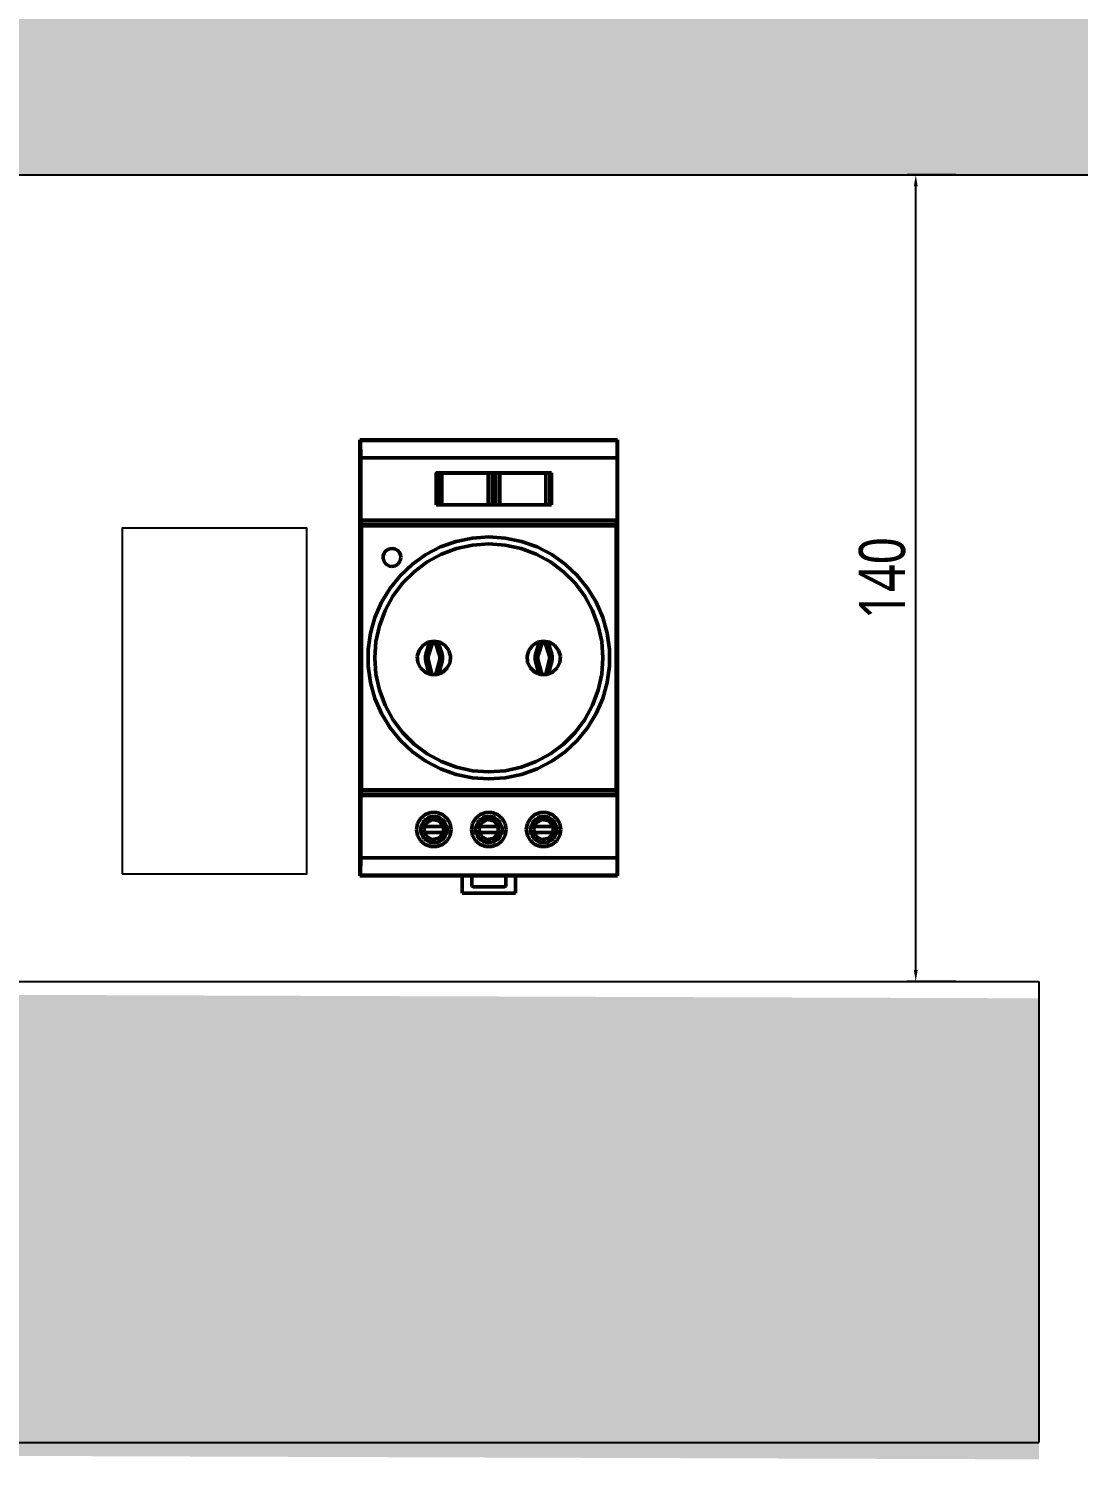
# Model space of a CAD drawing. Header units: millimetres. Extents: x -11 to 1219, y 0 to 1751.
# Drawn here: x 809.3 to 991.4, y 332.1 to 580.4 of the extents above; entities that cross this region are included whole.
import ezdxf

# ---------------------------------------------------------------- set-up
doc = ezdxf.new("R2010")
doc.units = ezdxf.units.MM
doc.header["$LTSCALE"] = 10
doc.layers.get('0').update_dxf_attribs({"linetype": 'CONTINUOUS'})
doc.layers.get('Defpoints').update_dxf_attribs({"linetype": 'CONTINUOUS'})
doc.layers.add('1', color=7, linetype='CONTINUOUS')
doc.layers.add('PSYMS', color=7, linetype='CONTINUOUS')
doc.layers.add('Visible (ISO)', color=7, linetype='CONTINUOUS', lineweight=50)
doc.styles.get("Standard").update_dxf_attribs({"font": '', "width": 0.8})
doc.styles.get('Standard').set_extended_font_data('Meiryo UI')
doc.dimstyles.get("Standard").update_dxf_attribs({"dimtxt": 8, "dimasz": 2, "dimexe": 1.5, "dimexo": 1.5, "dimgap": 1.8, "dimtad": 1, "dimdec": 3, "dimdsep": 46, "dimtxsty": 'Standard', "dimcen": 0, "dimclrd": 4, "dimclre": 4, "dimclrt": 4, "dimadec": 0, "dimazin": 0, "dimtfac": 1, "dimtdec": 3, "dimtmove": 0, "dimatfit": 3, "dimfxl": 1, "dimtolj": 1, "dimtzin": 1, "dimarcsym": 0})
pattern_1 = [(0, (8921.3084, -13194.049), (6.35, 6.35), [3.175, -9.525]), (90, (8922.896, -13195.637), (-6.35, 6.35), [3.175, -9.525])]

# ---------------------------------------------------------------- blocks, each defined once
blk = doc.blocks.new('DSO')
at = {"layer": 'Visible (ISO)'}
for p, q in [((0.02, 22.25), (-37.73, 22.25)), ((-37.73, 22.25), (-37.13, 22.25)), ((-37.73, 22.25), (-37.73, 17.17)), ((-37.73, 22.25), (-37.73, 17.4)), ((0.02, 22.25), (-37.73, 22.25)), ((-37.73, -0.05), (-37.73, 22.25)), ((-37.73, 22.25), (-37.68, 22.2)), ((-37.68, 22.2), (-36.18, 22.19)), ((-37.68, 0), (-37.68, 22.2)), ((-36.18, 0), (-36.18, 22.19)), ((-30.84, 22.19), (-30.8, 22.19)), ((-30.78, 0.01), (-30.78, 22.19)), ((-30.71, 0.03), (-30.71, 22.16)), ((-30.69, 22.16), (-30.64, 22.16)), ((-30.39, 22.16), (-30.44, 22.16)), ((-30.38, 0.03), (-30.38, 22.16)), ((-30.29, 0.06), (-30.29, 22.13)), ((-30.22, 22.13), (-30.06, 22.13)), ((-7.49, 22.13), (-7.65, 22.13)), ((-7.42, 0.06), (-7.42, 22.13)), ((-7.33, 0.03), (-7.33, 22.16)), ((-7.32, 22.16), (-7.27, 22.16)), ((-7.02, 22.16), (-7.07, 22.16)), ((-7, 0.03), (-7, 22.16)), ((-6.93, 0), (-6.93, 22.19)), ((-6.87, 22.19), (-6.91, 22.19)), ((-0.03, 22.2), (-1.53, 22.19)), ((-1.53, 0), (-1.53, 22.19)), ((0.02, 22.25), (-0.03, 22.2)), ((-0.03, -0.01), (-0.03, 22.2)), ((0.02, -0.05), (0.02, 22.25)), ((0.02, -0.05), (0.02, 22.25)), ((-10.93, 19.48), (-10.87, 19.18)), ((-10.87, 19.18), (-10.7, 18.93)), ((-10.45, 18.76), (-10.7, 18.93)), ((-10.16, 18.7), (-10.45, 18.76)), ((-35.2, 16.11), (-35.02, 16.6)), ((-35.02, 16.6), (-34.69, 17)), ((-34.52, 16.68), (-34.83, 16.15)), ((-34.83, 16.16), (-34.83, 16.15)), ((-34.83, 16.15), (-34.83, 15.54)), ((-34.75, 16.29), (-34.82, 16.2)), ((-34.76, 16.28), (-34.82, 16.19)), ((-34.82, 16.2), (-34.82, 16.18)), ((-34.52, 16.68), (-34.72, 16.35)), ((-34.69, 17), (-34.24, 17.26)), ((-34.28, 16.52), (-34.58, 16)), ((-33.97, 16.97), (-34.52, 16.68)), ((-34.49, 16.7), (-34.52, 16.68)), ((-34.3, 16.53), (-34.44, 16.29)), ((-34.27, 16.82), (-34.43, 16.74)), ((-34.4, 16.78), (-34.43, 16.74)), ((-34.27, 16.82), (-34.4, 16.78)), ((-34.21, 16.56), (-34.3, 16.53)), ((-33.72, 16.72), (-34.28, 16.52)), ((-34.24, 17.26), (-33.72, 17.35)), ((-33.72, 16.74), (-33.98, 16.64)), ((-33.97, 16.97), (-33.97, 14.72)), ((-33.81, 16.99), (-33.83, 16.99)), ((-33.72, 17), (-33.73, 16.99)), ((-33.72, 17.35), (-33.21, 17.26)), ((-33.71, 16.99), (-33.72, 17)), ((-33.63, 16.7), (-33.72, 16.74)), ((-33.16, 16.52), (-33.72, 16.72)), ((-33.41, 16.95), (-33.47, 16.97)), ((-32.93, 16.68), (-33.47, 16.97)), ((-33.47, 14.72), (-33.47, 16.97)), ((-33.15, 16.53), (-33.41, 16.62)), ((-33.21, 17.26), (-32.76, 17)), ((-33.16, 16.52), (-32.86, 16)), ((-33.15, 16.53), (-33.1, 16.45)), ((-32.93, 16.68), (-33.14, 16.82)), ((-33.05, 16.78), (-33.1, 16.79)), ((-33.05, 16.78), (-33.02, 16.74)), ((-32.99, 16.24), (-32.85, 16)), ((-32.82, 16.54), (-32.93, 16.68)), ((-32.76, 17), (-32.42, 16.6)), ((-32.71, 16.31), (-32.63, 16.04)), ((-32.65, 16.23), (-32.63, 16.2)), ((-32.63, 16.19), (-32.63, 16.2)), ((-32.42, 16.6), (-32.25, 16.11)), ((-20.09, 16.61), (-20.28, 16.11)), ((-20.25, 16.02), (-20.28, 16.12)), ((-20.28, 16.11), (-20.28, 15.58)), ((-19.73, 17), (-20.09, 16.61)), ((-19.25, 17.24), (-19.73, 17)), ((-18.72, 17.29), (-19.25, 17.24)), ((-18.21, 17.14), (-18.72, 17.29)), ((-17.78, 16.82), (-18.21, 17.14)), ((-17.5, 16.37), (-17.78, 16.82)), ((-17.4, 15.85), (-17.5, 16.37)), ((-35.2, 15.59), (-35.2, 16.11)), ((-35.02, 15.1), (-35.2, 15.59)), ((-34.69, 14.7), (-35.02, 15.1)), ((-34.83, 15.53), (-34.83, 15.54)), ((-34.83, 15.54), (-34.52, 15.01)), ((-34.82, 15.51), (-34.76, 15.41)), ((-34.82, 15.51), (-34.82, 15.49)), ((-34.82, 15.49), (-34.75, 15.4)), ((-34.72, 15.35), (-34.52, 15.01)), ((-34.55, 16.09), (-34.6, 16)), ((-34.6, 16), (-34.55, 15.73)), ((-34.58, 16), (-34.48, 15.41)), ((-34.52, 15.01), (-34.49, 14.99)), ((-34.52, 15.01), (-33.97, 14.72)), ((-34.51, 15.5), (-34.5, 15.4)), ((-34.5, 15.4), (-34.28, 15.22)), ((-34.48, 15.41), (-34.02, 15.03)), ((-34.2, 14.85), (-34.43, 14.96)), ((-34.43, 14.96), (-34.4, 14.92)), ((-34.43, 14.95), (-34.27, 14.88)), ((-34.4, 14.92), (-34.26, 14.87)), ((-34.1, 15.07), (-34.03, 15.01)), ((-34.03, 15.01), (-33.75, 15.01)), ((-34.02, 15.03), (-33.42, 15.03)), ((-33.52, 15.01), (-33.42, 15.01)), ((-32.93, 15.01), (-33.47, 14.72)), ((-33.42, 15.03), (-32.97, 15.41)), ((-33.42, 15.01), (-33.21, 15.19)), ((-32.94, 15.07), (-33.15, 14.88)), ((-33.14, 14.87), (-32.93, 15.01)), ((-33.1, 14.9), (-33.05, 14.92)), ((-33.05, 14.92), (-33.02, 14.95)), ((-33.03, 15.34), (-32.95, 15.4)), ((-32.97, 15.41), (-32.86, 16)), ((-32.95, 15.4), (-32.9, 15.68)), ((-32.82, 15.15), (-32.93, 15.01)), ((-32.86, 15.91), (-32.85, 16)), ((-32.42, 15.1), (-32.76, 14.7)), ((-32.63, 15.65), (-32.71, 15.38)), ((-32.65, 15.47), (-32.63, 15.49)), ((-32.63, 15.49), (-32.63, 15.51)), ((-32.25, 15.59), (-32.42, 15.1)), ((-32.25, 16.11), (-32.25, 15.59)), ((-20.25, 15.67), (-20.28, 15.57)), ((-20.28, 15.58), (-20.09, 15.08)), ((-20.09, 15.08), (-19.73, 14.69)), ((-18.21, 14.55), (-17.78, 14.87)), ((-17.5, 15.32), (-17.78, 14.87)), ((-17.5, 15.32), (-17.4, 15.85)), ((-5.59, 15.65), (-5.29, 15.65)), ((-5.59, 15.65), (-5.59, 15.48)), ((-5.59, 15.48), (-2.84, 15.48)), ((-5.59, 15.15), (-2.85, 15.15)), ((-5.49, 15.65), (-5.29, 15.65)), ((-5.29, 15.65), (-5.29, 15.62)), ((-5.29, 15.65), (-5.29, 15.55)), ((-5.29, 15.65), (-3.14, 15.65)), ((-5.29, 15.65), (-5.29, 15.65)), ((-5.29, 15.55), (-3.14, 15.55)), ((-3.14, 15.62), (-3.14, 15.65)), ((-3.14, 15.65), (-3.14, 15.55)), ((-3.14, 15.65), (-3.14, 15.65)), ((-3.14, 15.65), (-2.84, 15.65)), ((-2.85, 15.15), (-2.85, 11.15)), ((-37.73, 14.77), (-37.73, 11.8)), ((-37.73, 12.42), (-37.73, 14.52)), ((-34.24, 14.44), (-34.69, 14.7)), ((-33.72, 14.35), (-34.24, 14.44)), ((-33.83, 14.7), (-33.81, 14.7)), ((-33.53, 14.76), (-33.8, 14.72)), ((-33.73, 14.7), (-33.72, 14.7)), ((-33.72, 14.7), (-33.71, 14.7)), ((-33.21, 14.44), (-33.72, 14.35)), ((-33.47, 14.72), (-33.41, 14.74)), ((-33.21, 14.44), (-32.76, 14.7)), ((-19.73, 14.69), (-19.25, 14.45)), ((-19.25, 14.45), (-18.72, 14.4)), ((-18.72, 14.4), (-18.21, 14.55)), ((-37.73, 13.4), (-39.23, 13.4)), ((-39.23, 13.4), (-39.23, 8.8)), ((-38.62, 12.55), (-38.66, 12.51)), ((-34.69, 12.25), (-34.24, 12.51)), ((-34.24, 12.51), (-33.72, 12.6)), ((-33.72, 12.6), (-33.21, 12.51)), ((-33.21, 12.51), (-32.76, 12.25)), ((-37.73, 11.8), (-37.73, 10.4)), ((-35.2, 11.36), (-35.02, 11.85)), ((-35.2, 10.84), (-35.2, 11.36)), ((-35.02, 11.85), (-34.69, 12.25)), ((-34.52, 11.93), (-34.83, 11.4)), ((-34.83, 11.41), (-34.83, 11.4)), ((-34.83, 11.4), (-34.83, 10.79)), ((-34.75, 11.54), (-34.82, 11.45)), ((-34.76, 11.53), (-34.82, 11.44)), ((-34.82, 11.45), (-34.82, 11.43)), ((-34.52, 11.93), (-34.72, 11.6)), ((-34.55, 11.34), (-34.6, 11.25)), ((-34.6, 11.25), (-34.55, 10.98)), ((-34.28, 11.77), (-34.58, 11.25)), ((-34.58, 11.25), (-34.48, 10.66)), ((-33.97, 12.22), (-34.52, 11.93)), ((-34.49, 11.95), (-34.52, 11.93)), ((-34.3, 11.78), (-34.44, 11.54)), ((-34.27, 12.07), (-34.43, 11.99)), ((-34.4, 12.03), (-34.43, 11.99)), ((-34.27, 12.07), (-34.4, 12.03)), ((-34.21, 11.81), (-34.3, 11.78)), ((-33.72, 11.97), (-34.28, 11.77)), ((-33.72, 11.99), (-33.98, 11.89)), ((-33.97, 12.22), (-33.97, 9.97)), ((-33.81, 12.24), (-33.83, 12.24)), ((-33.72, 12.25), (-33.73, 12.24)), ((-33.71, 12.24), (-33.72, 12.25)), ((-33.63, 11.95), (-33.72, 11.99)), ((-33.16, 11.77), (-33.72, 11.97)), ((-33.41, 12.2), (-33.47, 12.22)), ((-32.93, 11.93), (-33.47, 12.22)), ((-33.47, 9.97), (-33.47, 12.22)), ((-33.15, 11.78), (-33.41, 11.87)), ((-33.16, 11.77), (-32.86, 11.25)), ((-33.15, 11.78), (-33.1, 11.7)), ((-32.93, 11.93), (-33.14, 12.07)), ((-33.05, 12.03), (-33.1, 12.04)), ((-33.05, 12.03), (-33.02, 11.99)), ((-32.98, 11.49), (-32.85, 11.25)), ((-32.97, 10.66), (-32.86, 11.25)), ((-32.82, 11.79), (-32.93, 11.93)), ((-32.86, 11.16), (-32.85, 11.25)), ((-32.76, 12.25), (-32.42, 11.85)), ((-32.65, 11.48), (-32.63, 11.45)), ((-32.63, 11.44), (-32.63, 11.45)), ((-32.42, 11.85), (-32.25, 11.36)), ((-32.25, 11.36), (-32.25, 10.84)), ((-37.73, 10.4), (-37.73, 7.42)), ((-35.02, 10.35), (-35.2, 10.84)), ((-34.69, 9.95), (-35.02, 10.35)), ((-34.83, 10.78), (-34.83, 10.79)), ((-34.83, 10.79), (-34.52, 10.26)), ((-34.82, 10.76), (-34.76, 10.66)), ((-34.82, 10.76), (-34.82, 10.74)), ((-34.82, 10.74), (-34.75, 10.65)), ((-34.72, 10.6), (-34.52, 10.26)), ((-34.24, 9.69), (-34.69, 9.95)), ((-34.52, 10.26), (-34.49, 10.24)), ((-34.52, 10.26), (-33.97, 9.97)), ((-34.51, 10.75), (-34.5, 10.65)), ((-34.5, 10.65), (-34.28, 10.47)), ((-34.48, 10.66), (-34.02, 10.28)), ((-34.43, 10.21), (-34.4, 10.17)), ((-34.43, 10.2), (-34.27, 10.13)), ((-34.4, 10.17), (-34.26, 10.12)), ((-34.1, 10.32), (-34.03, 10.26)), ((-34.03, 10.26), (-33.75, 10.26)), ((-34.02, 10.28), (-33.42, 10.28)), ((-33.83, 9.95), (-33.81, 9.95)), ((-33.73, 9.95), (-33.72, 9.95)), ((-33.72, 9.95), (-33.71, 9.95)), ((-33.51, 10.26), (-33.42, 10.26)), ((-32.93, 10.26), (-33.47, 9.97)), ((-33.47, 9.97), (-33.41, 9.99)), ((-33.42, 10.28), (-32.97, 10.66)), ((-33.42, 10.26), (-33.21, 10.44)), ((-33.21, 9.69), (-32.76, 9.95)), ((-33.14, 10.12), (-32.93, 10.26)), ((-33.1, 10.15), (-33.05, 10.17)), ((-33.05, 10.17), (-33.02, 10.2)), ((-33.03, 10.59), (-32.95, 10.65)), ((-32.95, 10.65), (-32.9, 10.93)), ((-32.82, 10.4), (-32.93, 10.26)), ((-32.42, 10.35), (-32.76, 9.95)), ((-32.65, 10.72), (-32.63, 10.74)), ((-32.63, 10.74), (-32.63, 10.76)), ((-32.25, 10.84), (-32.42, 10.35)), ((-5.59, 11.15), (-2.85, 11.15)), ((-5.59, 10.81), (-5.59, 10.65)), ((-5.59, 10.48), (-5.59, 10.65)), ((-5.59, 10.48), (-5.59, 5.81)), ((-5.59, 10.48), (-2.84, 10.48)), ((-5.59, 10.15), (-2.85, 10.15)), ((-2.85, 10.15), (-2.85, 6.15)), ((-2.84, 10.65), (-2.84, 10.81)), ((-2.84, 10.48), (-2.84, 10.65)), ((-2.84, 10.48), (-2.84, 5.81)), ((-39.23, 8.8), (-37.73, 8.8)), ((-38.66, 9.68), (-38.62, 9.64)), ((-37.73, 9.77), (-37.73, 7.67)), ((-33.72, 9.6), (-34.24, 9.69)), ((-33.21, 9.69), (-33.72, 9.6)), ((-35.02, 7.1), (-34.69, 7.5)), ((-34.69, 7.5), (-34.24, 7.76)), ((-33.97, 7.47), (-34.52, 7.18)), ((-34.24, 7.76), (-33.72, 7.85)), ((-33.97, 7.47), (-33.97, 5.22)), ((-33.81, 7.49), (-33.83, 7.49)), ((-33.72, 7.5), (-33.73, 7.49)), ((-33.72, 7.85), (-33.21, 7.76)), ((-33.71, 7.49), (-33.72, 7.5)), ((-33.41, 7.45), (-33.47, 7.47)), ((-32.93, 7.18), (-33.47, 7.47)), ((-33.47, 5.22), (-33.47, 7.47)), ((-33.21, 7.76), (-32.76, 7.5)), ((-32.76, 7.5), (-32.42, 7.1)), ((-19.73, 7.5), (-20.09, 7.11)), ((-19.25, 7.74), (-19.73, 7.5)), ((-18.72, 7.79), (-19.25, 7.74)), ((-18.21, 7.64), (-18.72, 7.79)), ((-17.78, 7.32), (-18.21, 7.64)), ((-35.2, 6.61), (-35.02, 7.1)), ((-35.2, 6.09), (-35.2, 6.61)), ((-34.52, 7.18), (-34.83, 6.65)), ((-34.83, 6.66), (-34.83, 6.65)), ((-34.83, 6.65), (-34.83, 6.04)), ((-34.75, 6.79), (-34.82, 6.7)), ((-34.76, 6.78), (-34.82, 6.69)), ((-34.82, 6.7), (-34.82, 6.68)), ((-34.52, 7.18), (-34.72, 6.85)), ((-34.55, 6.59), (-34.6, 6.5)), ((-34.6, 6.5), (-34.55, 6.23)), ((-34.28, 7.02), (-34.58, 6.5)), ((-34.58, 6.5), (-34.48, 5.91)), ((-34.49, 7.2), (-34.52, 7.18)), ((-34.3, 7.03), (-34.44, 6.79)), ((-34.27, 7.32), (-34.43, 7.24)), ((-34.4, 7.28), (-34.43, 7.24)), ((-34.27, 7.32), (-34.4, 7.28)), ((-34.21, 7.06), (-34.3, 7.03)), ((-33.72, 7.22), (-34.28, 7.02)), ((-33.72, 7.24), (-33.98, 7.14)), ((-33.63, 7.2), (-33.72, 7.24)), ((-33.16, 7.02), (-33.72, 7.22)), ((-33.15, 7.03), (-33.41, 7.12)), ((-33.16, 7.02), (-32.86, 6.5)), ((-33.15, 7.03), (-33.1, 6.95)), ((-32.93, 7.18), (-33.14, 7.32)), ((-33.05, 7.28), (-33.1, 7.29)), ((-33.05, 7.28), (-33.02, 7.24)), ((-32.98, 6.74), (-32.85, 6.5)), ((-32.97, 5.91), (-32.86, 6.5)), ((-32.82, 7.04), (-32.93, 7.18)), ((-32.86, 6.41), (-32.85, 6.5)), ((-32.71, 6.81), (-32.63, 6.54)), ((-32.65, 6.73), (-32.63, 6.7)), ((-32.63, 6.69), (-32.63, 6.7)), ((-32.42, 7.1), (-32.25, 6.61)), ((-32.25, 6.61), (-32.25, 6.09)), ((-20.09, 7.11), (-20.28, 6.61)), ((-20.25, 6.52), (-20.28, 6.62)), ((-20.28, 6.61), (-20.28, 6.08)), ((-17.5, 6.87), (-17.78, 7.32)), ((-17.4, 6.35), (-17.5, 6.87)), ((-17.5, 5.82), (-17.4, 6.35)), ((-37.73, -0.05), (-37.73, 5.02)), ((-35.02, 5.6), (-35.2, 6.09)), ((-34.69, 5.2), (-35.02, 5.6)), ((-34.83, 6.03), (-34.83, 6.04)), ((-34.83, 6.04), (-34.52, 5.51)), ((-34.82, 6.01), (-34.76, 5.91)), ((-34.82, 6.01), (-34.82, 5.99)), ((-34.82, 5.99), (-34.75, 5.9)), ((-34.72, 5.85), (-34.52, 5.51)), ((-34.24, 4.94), (-34.69, 5.2)), ((-34.52, 5.51), (-34.49, 5.49)), ((-34.52, 5.51), (-33.97, 5.22)), ((-34.51, 6), (-34.5, 5.9)), ((-34.5, 5.9), (-34.28, 5.72)), ((-34.48, 5.91), (-34.02, 5.53)), ((-34.2, 5.35), (-34.43, 5.46)), ((-34.43, 5.46), (-34.4, 5.42)), ((-34.43, 5.45), (-34.27, 5.38)), ((-34.4, 5.42), (-34.26, 5.37)), ((-34.1, 5.57), (-34.03, 5.51)), ((-34.03, 5.51), (-33.75, 5.51)), ((-34.02, 5.53), (-33.42, 5.53)), ((-33.83, 5.2), (-33.81, 5.2)), ((-33.53, 5.26), (-33.8, 5.22)), ((-33.73, 5.2), (-33.72, 5.2)), ((-33.72, 5.2), (-33.71, 5.2)), ((-33.51, 5.51), (-33.42, 5.51)), ((-32.93, 5.51), (-33.47, 5.22)), ((-33.47, 5.22), (-33.41, 5.24)), ((-33.42, 5.53), (-32.97, 5.91)), ((-33.42, 5.51), (-33.21, 5.69)), ((-33.21, 4.94), (-32.76, 5.2)), ((-32.94, 5.57), (-33.15, 5.38)), ((-33.14, 5.37), (-32.93, 5.51)), ((-33.1, 5.4), (-33.05, 5.42)), ((-33.05, 5.42), (-33.02, 5.45)), ((-33.03, 5.84), (-32.95, 5.9)), ((-32.95, 5.9), (-32.9, 6.18)), ((-32.82, 5.65), (-32.93, 5.51)), ((-32.42, 5.6), (-32.76, 5.2)), ((-32.63, 6.15), (-32.71, 5.88)), ((-32.65, 5.97), (-32.63, 5.99)), ((-32.63, 5.99), (-32.63, 6.01)), ((-32.25, 6.09), (-32.42, 5.6)), ((-20.25, 6.17), (-20.28, 6.07)), ((-20.28, 6.08), (-20.09, 5.58)), ((-20.09, 5.58), (-19.73, 5.19)), ((-19.73, 5.19), (-19.25, 4.95)), ((-18.72, 4.9), (-18.21, 5.05)), ((-18.21, 5.05), (-17.78, 5.37)), ((-17.5, 5.82), (-17.78, 5.37)), ((-5.59, 6.15), (-2.85, 6.15)), ((-5.59, 5.81), (-5.59, 5.66)), ((-5.59, 5.81), (-2.84, 5.81)), ((-5.59, 5.66), (-5.29, 5.66)), ((-5.29, 5.74), (-5.29, 5.66)), ((-5.29, 5.74), (-3.14, 5.74)), ((-3.14, 5.66), (-5.29, 5.66)), ((-3.14, 5.66), (-3.14, 5.74)), ((-2.84, 5.66), (-3.14, 5.66)), ((-2.84, 5.81), (-2.84, 5.66)), ((-37.73, 4.79), (-37.73, -0.05)), ((-33.72, 4.85), (-34.24, 4.94)), ((-33.21, 4.94), (-33.72, 4.85)), ((-19.25, 4.95), (-18.72, 4.9)), ((-36.18, 0), (-37.68, 0)), ((-30.84, 0), (-36.18, 0)), ((-30.84, 0), (-30.8, 0.01)), ((-30.69, 0.03), (-30.64, 0.03)), ((-30.39, 0.03), (-30.44, 0.03)), ((-30.22, 0.06), (-30.06, 0.07)), ((-7.49, 0.06), (-7.65, 0.06)), ((-7.32, 0.03), (-7.27, 0.03)), ((-7.21, 0.03), (-7, 0.03)), ((-7.02, 0.03), (-7.07, 0.03)), ((-6.87, 0), (-6.91, 0)), ((-0.03, -0.01), (-1.53, 0)), ((-37.73, -0.05), (-37.68, 0)), ((0.02, -0.05), (-37.73, -0.05)), ((-37.73, -0.05), (-37.13, -0.05)), ((-37.73, -0.05), (0.02, -0.05)), ((-10.08, -0.05), (-10.08, -0.05)), ((0.02, -0.05), (-0.03, -0.01))]:
    blk.add_line(p, q, dxfattribs=at)
at = {"layer": 'Visible (ISO)', "flags": 128}
for points in [[(-36.18, 22.19), (-30.9, 22.19), (-30.84, 22.19)], [(-30.8, 22.19), (-30.78, 22.19), (-30.71, 22.16), (-30.69, 22.16)], [(-30.44, 22.16), (-30.5, 22.16), (-30.58, 22.16), (-30.64, 22.16)], [(-30.39, 22.16), (-30.38, 22.16), (-30.29, 22.13), (-30.22, 22.13)], [(-7.65, 22.13), (-7.88, 22.13), (-11.53, 22.13), (-15.19, 22.12), (-18.85, 22.12), (-22.52, 22.12), (-26.18, 22.13), (-29.83, 22.13), (-30.06, 22.13)], [(-18.14, 0.65), (-19.57, 0.65), (-20.99, 0.84), (-22.36, 1.23), (-23.67, 1.8), (-24.9, 2.54), (-26, 3.44), (-26.98, 4.49), (-27.8, 5.65), (-28.46, 6.92), (-28.94, 8.27), (-29.23, 9.67), (-29.33, 11.1), (-29.23, 12.52), (-28.94, 13.92), (-28.46, 15.27), (-27.8, 16.54), (-26.98, 17.71), (-26, 18.75), (-24.9, 19.65), (-23.67, 20.4), (-22.36, 20.97), (-20.99, 21.35), (-19.57, 21.55), (-18.14, 21.55), (-16.72, 21.35), (-15.35, 20.97), (-14.04, 20.4), (-12.81, 19.65), (-11.71, 18.75), (-10.73, 17.71), (-9.9, 16.54), (-9.25, 15.27), (-8.77, 13.92), (-8.48, 12.52), (-8.38, 11.1), (-8.48, 9.67), (-8.77, 8.27), (-9.25, 6.92), (-9.9, 5.65), (-10.73, 4.49), (-11.71, 3.44), (-12.81, 2.54), (-14.04, 1.8), (-15.35, 1.23), (-16.72, 0.84), (-18.14, 0.65)], [(-7.32, 22.16), (-7.33, 22.16), (-7.42, 22.13), (-7.49, 22.13)], [(-7.27, 22.16), (-7.21, 22.16), (-7.13, 22.16), (-7.07, 22.16)], [(-6.91, 22.19), (-6.93, 22.19), (-7, 22.17), (-7.02, 22.16)], [(-6.87, 22.19), (-6.81, 22.19), (-1.53, 22.19)], [(-8.98, 11.1), (-9.08, 9.69), (-9.38, 8.31), (-9.87, 6.99), (-10.55, 5.76), (-11.39, 4.63), (-12.39, 3.63), (-13.52, 2.79), (-14.75, 2.11), (-16.07, 1.62), (-17.45, 1.32), (-18.85, 1.22), (-20.26, 1.32), (-21.64, 1.62), (-22.96, 2.11), (-24.19, 2.79), (-25.32, 3.63), (-26.32, 4.63), (-27.16, 5.76), (-27.84, 6.99), (-28.33, 8.31), (-28.63, 9.69), (-28.73, 11.1), (-28.63, 12.5), (-28.33, 13.88), (-27.84, 15.2), (-27.16, 16.44), (-26.32, 17.56), (-25.32, 18.56), (-24.19, 19.4), (-22.96, 20.08), (-21.64, 20.57), (-20.26, 20.87), (-18.85, 20.97), (-17.45, 20.87), (-16.07, 20.57), (-14.75, 20.08), (-13.52, 19.4), (-12.39, 18.56), (-11.39, 17.56), (-10.55, 16.44), (-9.87, 15.2), (-9.38, 13.88), (-9.08, 12.5), (-8.98, 11.1)], [(-10.16, 18.7), (-9.93, 18.74), (-9.72, 18.83), (-9.56, 18.98), (-9.44, 19.18), (-9.39, 19.4), (-9.4, 19.63), (-9.47, 19.84), (-9.61, 20.03), (-9.79, 20.16), (-10.01, 20.24), (-10.23, 20.25), (-10.45, 20.19), (-10.65, 20.08), (-10.8, 19.91), (-10.9, 19.7), (-10.93, 19.48)], [(-33.95, 16.97), (-33.97, 16.97), (-34.11, 16.9)], [(-33.47, 16.97), (-33.64, 16.99), (-33.81, 16.99), (-33.97, 16.97)], [(-32.93, 16.68), (-32.62, 16.15), (-32.62, 15.54), (-32.93, 15.01)], [(-32.59, 15.95), (-32.62, 16.15), (-32.71, 16.36)], [(-20.25, 16.02), (-19.1, 16.32), (-18.91, 16.36), (-18.71, 16.35), (-18.52, 16.3), (-17.56, 15.98), (-17.43, 15.96)], [(-17.56, 15.98), (-18.52, 16.3), (-18.71, 16.35), (-18.91, 16.36), (-19.1, 16.32), (-20.25, 16.02)], [(-20.22, 16.28), (-19.18, 16.55), (-18.94, 16.59), (-18.69, 16.59), (-18.45, 16.53), (-17.56, 16.23), (-17.47, 16.22)], [(-17.47, 16.22), (-17.56, 16.23), (-18.45, 16.53), (-18.69, 16.59), (-18.94, 16.59), (-19.18, 16.55), (-20.22, 16.28)], [(-32.71, 15.33), (-32.62, 15.54), (-32.59, 15.74)], [(-17.43, 15.73), (-17.56, 15.72), (-18.52, 15.39), (-18.71, 15.34), (-18.91, 15.34), (-19.1, 15.37), (-20.25, 15.67)], [(-17.56, 15.72), (-18.52, 15.39), (-18.71, 15.34), (-18.91, 15.34), (-19.1, 15.37), (-20.25, 15.67)], [(-17.47, 15.48), (-17.56, 15.47), (-18.45, 15.16), (-18.69, 15.11), (-18.94, 15.1), (-19.18, 15.14), (-20.22, 15.42)], [(-17.47, 15.48), (-17.56, 15.47), (-18.45, 15.16), (-18.69, 15.11), (-18.94, 15.1), (-19.18, 15.14), (-20.22, 15.42)], [(-5.59, 15.65), (-5.59, 15.65), (-5.29, 15.65)], [(-5.59, 15.48), (-5.59, 10.81), (-2.84, 10.81), (-2.84, 15.48)], [(-2.84, 15.48), (-2.84, 15.65), (-3.14, 15.65)], [(-3.14, 15.65), (-2.84, 15.65), (-2.84, 15.65), (-3.14, 15.65)], [(-34.11, 14.79), (-33.97, 14.72), (-33.95, 14.72)], [(-33.97, 14.72), (-33.81, 14.7), (-33.64, 14.7), (-33.47, 14.72)], [(-38.66, 12.51), (-38.68, 12.45), (-38.68, 9.75), (-38.66, 9.68)], [(-37.73, 12.57), (-38.55, 12.57), (-38.62, 12.55)], [(-33.95, 12.22), (-33.97, 12.22), (-34.11, 12.15)], [(-33.47, 12.22), (-33.64, 12.24), (-33.81, 12.24), (-33.97, 12.22)], [(-32.93, 11.93), (-32.62, 11.4), (-32.62, 10.79), (-32.93, 10.26)], [(-32.59, 11.2), (-32.62, 11.4), (-32.71, 11.61)], [(-34.11, 10.04), (-33.97, 9.97), (-33.95, 9.97)], [(-33.97, 9.97), (-33.81, 9.95), (-33.64, 9.95), (-33.47, 9.97)], [(-32.71, 10.58), (-32.62, 10.79), (-32.59, 10.99)], [(-38.62, 9.64), (-38.55, 9.62), (-37.73, 9.62)], [(-33.95, 7.47), (-33.97, 7.47), (-34.11, 7.4)], [(-33.47, 7.47), (-33.64, 7.49), (-33.81, 7.49), (-33.97, 7.47)], [(-32.93, 7.18), (-32.62, 6.65), (-32.62, 6.04), (-32.93, 5.51)], [(-32.59, 6.45), (-32.62, 6.65), (-32.71, 6.86)], [(-32.71, 5.83), (-32.62, 6.04), (-32.59, 6.24)], [(-20.25, 6.52), (-19.1, 6.82), (-18.91, 6.85), (-18.71, 6.85), (-18.52, 6.8), (-17.56, 6.48), (-17.43, 6.46)], [(-17.56, 6.48), (-18.52, 6.8), (-18.71, 6.85), (-18.91, 6.85), (-19.1, 6.82), (-20.25, 6.52)], [(-17.43, 6.23), (-17.56, 6.22), (-18.52, 5.89), (-18.71, 5.84), (-18.91, 5.84), (-19.1, 5.87), (-20.25, 6.17)], [(-17.43, 6.23), (-17.56, 6.22), (-18.52, 5.89), (-18.71, 5.84), (-18.91, 5.84), (-19.1, 5.87), (-20.25, 6.17)], [(-20.22, 6.78), (-19.18, 7.05), (-18.94, 7.09), (-18.69, 7.09), (-18.45, 7.03), (-17.56, 6.73), (-17.47, 6.72)], [(-17.47, 6.72), (-17.56, 6.73), (-18.45, 7.03), (-18.69, 7.09), (-18.94, 7.09), (-19.18, 7.05), (-20.22, 6.78)], [(-34.11, 5.29), (-33.97, 5.22), (-33.95, 5.22)], [(-33.97, 5.22), (-33.81, 5.2), (-33.64, 5.2), (-33.47, 5.22)], [(-17.47, 5.98), (-17.56, 5.97), (-18.45, 5.66), (-18.69, 5.61), (-18.94, 5.6), (-19.18, 5.64), (-20.22, 5.92)], [(-17.56, 5.97), (-18.45, 5.66), (-18.69, 5.61), (-18.94, 5.6), (-19.18, 5.64), (-20.22, 5.92)], [(-30.8, 0.01), (-30.78, 0.01), (-30.71, 0.03), (-30.69, 0.03)], [(-30.44, 0.03), (-30.5, 0.03), (-30.58, 0.03), (-30.64, 0.03)], [(-30.22, 0.06), (-30.29, 0.06), (-30.38, 0.03), (-30.39, 0.03)], [(-7.65, 0.06), (-7.88, 0.07), (-11.53, 0.07), (-15.19, 0.07), (-18.85, 0.07), (-22.52, 0.07), (-26.18, 0.07), (-29.83, 0.07), (-30.06, 0.07)], [(-7.32, 0.03), (-7.33, 0.03), (-7.42, 0.06), (-7.49, 0.06)], [(-7.27, 0.03), (-7.21, 0.03), (-7.13, 0.03), (-7.07, 0.03)], [(-6.91, 0), (-6.93, 0), (-7, 0.03), (-7.02, 0.03)], [(-6.87, 0), (-6.81, 0), (-1.53, 0)]]:
    blk.add_lwpolyline(points, dxfattribs=at)
blk = doc.blocks.new('*D201')
at = {"layer": 'Defpoints', "color": 0, "transparency": 16777216}
for p in [(963.22, 555.04), (971.67, 555.04), (971.67, 415.04)]:
    blk.add_point(p, dxfattribs=at)
at = {"layer": 'PSYMS', "color": 4, "lineweight": -2, "transparency": 16777216}
for p, q in [((970.17, 555.04), (961.72, 555.04)), ((963.22, 417.04), (963.22, 553.04)), ((970.17, 415.04), (961.72, 415.04))]:
    blk.add_line(p, q, dxfattribs=at)
at = {"layer": 'PSYMS', "color": 4, "transparency": 16777216}
for points in [[(962.89, 553.04), (963.55, 553.04), (963.22, 555.04)], [(962.89, 417.04), (963.55, 417.04), (963.22, 415.04)]]:
    blk.add_solid(points, dxfattribs=at)
at = {"layer": 'PSYMS', "color": 4, "transparency": 16777216, "insert": (957.42, 485.04), "char_height": 8, "attachment_point": 5, "rotation": 90}
blk.add_mtext('\\A1;140', dxfattribs=at)

msp = doc.modelspace()

# ---------------------------------------------------------------- hatches: boundary and pattern name
h = msp.add_hatch()
h.set_pattern_fill('CROSS', color=256)
h.set_pattern_definition(pattern_1)
h.paths.add_polyline_path([(1100.4217, 555.0438), (1100.4217, 635.0438), (129.8279, 635.0438), (129.8279, 555.0438)])
h = msp.add_hatch()
h.set_pattern_fill('CROSS', color=256)
h.set_pattern_definition(pattern_1)
h.paths.add_polyline_path([(984.5864, 332.1377), (984.5864, 412.1377), (129.8279, 415.0438), (129.8279, 335.0438)])

# ---------------------------------------------------------------- linework, layer by layer
for p, q in [((129.8279, 555.0438), (1100.4217, 555.0438)), ((129.8279, 415.0438), (984.5864, 415.0438)), ((129.8279, 335.0438), (984.5864, 335.0438))]:
    msp.add_line(p, q)
at = {"layer": '1', "color": 7, "true_color": 0xffffff}
msp.add_lwpolyline([(825.5808, 433.7319), (857.5808, 433.7319), (857.5808, 493.7319), (825.5808, 493.7319)], close=True, dxfattribs=at)
at = {"layer": 'PSYMS', "color": 7, "true_color": 0xffffff}
msp.add_line((984.5864, 415.0438), (984.5864, 335.0438), dxfattribs=at)

# ---------------------------------------------------------------- block references
at = {"xscale": 2.003698943896372, "yscale": 2.003698943896372, "zscale": 2.003698943896372, "rotation": 90}
msp.add_blockref('DSO', (911.4043, 508.9921), dxfattribs=at)

# ---------------------------------------------------------------- dimensions: what is measured, and where the dimension line sits
at = {"layer": 'PSYMS', "color": 7, "true_color": 0xffffff}
dim = msp.add_linear_dim(base=(963.221, 555.0438), p1=(971.6745, 415.0438), p2=(971.6745, 555.0438), angle=90, dimstyle='Standard', dxfattribs=at)
dim.commit()
dim.dimension.update_dxf_attribs({"geometry": '*D201', "text_midpoint": (957.421, 485.0438)})

doc.saveas('drawing.dxf')
